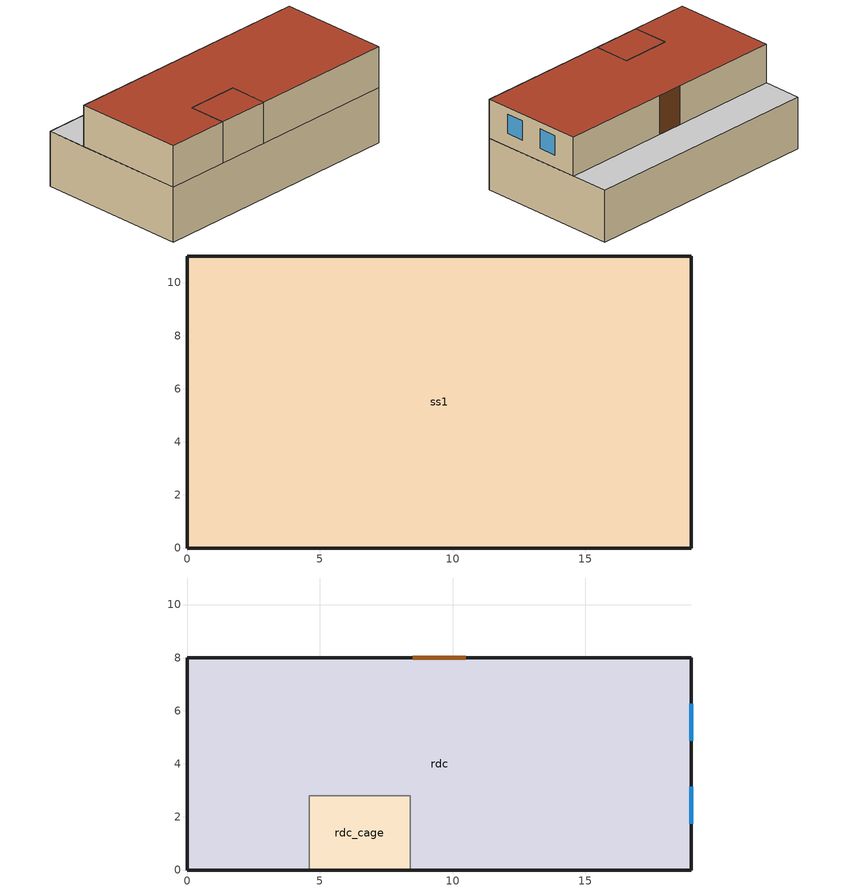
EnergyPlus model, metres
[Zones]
ss1
 floor ground (Generic Ground Slab): 19,11 19,0 0,0 0,11 z-4
 wall ground (townhouse_basement): 19,0 19,11 0,11 0,0 19,0 z-4:0
 ceiling ground (townhouse_basement): 0,11 0,8 19,8 19,11 z0
rdc
 floor to ss1 (townhouse_basement): 19,8 19,0 8.4,0 8.4,2.8 4.6,2.8 4.6,0 0,0 0,8 z0
 wall outside (Generic Exterior Wall): 8.4,0 19,0 19,8 0,8 0,0 4.6,0 z0:3
 wall to rdc_cage (Generic Interior Wall): 4.6,0 4.6,2.8 / 8.4,2.8 8.4,0 z0:3
 wall to rdc_cage (Generic Air Boundary): 4.6,2.8 8.4,2.8 z0:3
 window (Generic Double Pane): 19,4.87 19,6.27 / 19,1.73 19,3.13 z1:2.5
 door (Generic Exterior Door): 10.5,8 8.5,8 z0:3
 roof outside (Generic Roof): 0,8 0,0 4.6,0 4.6,2.8 8.4,2.8 8.4,0 19,0 19,8 z3
rdc_cage
 floor to ss1 (Generic Interior Floor): 8.4,2.8 8.4,0 4.6,0 4.6,2.8 z0
 wall outside (Generic Exterior Wall): 8.4,0 4.6,0 z0:3
 roof outside (Generic Roof): 4.6,2.8 4.6,0 8.4,0 8.4,2.8 z3
[Material] Thermal Absorptance=0.9
Name | Roughness | Thickness | Conductivity | Density | Specific Heat | Solar Absorptance | Visible Absorptance
Generic Ceiling Air Gap | Smooth | 0.1 | 0.556 | 1.28 | 1000 | 0.7 | 0.7
Generic 50mm Insulation | MediumRough | 0.05 | 0.03 | 43 | 1210 | 0.7 | 0.7
cut_stone | Rough | 0.6 | 1.5 | 2100 | 900 | 0.6 | 0.6
Generic Acoustic Tile | MediumSmooth | 0.02 | 0.06 | 368 | 590 | 0.2 | 0.2
Generic HW Concrete | MediumRough | 0.2 | 1.95 | 2240 | 900 | 0.8 | 0.8
Generic 25mm Insulation | MediumRough | 0.025 | 0.03 | 43 | 1210 | 0.7 | 0.7
Generic Wall Air Gap | Smooth | 0.1 | 0.667 | 1.28 | 1000 | 0.7 | 0.7
Generic LW Concrete | MediumRough | 0.1 | 0.53 | 1280 | 840 | 0.8 | 0.8
Generic Brick | MediumRough | 0.1 | 0.9 | 1920 | 790 | 0.65 | 0.65
Generic Painted Metal | Smooth | 0.0015 | 45 | 7690 | 410 | 0.5 | 0.5
Generic Roof Membrane | MediumRough | 0.01 | 0.16 | 1120 | 1460 | 0.65 | 0.65
Generic Gypsum Board | MediumSmooth | 0.0127 | 0.16 | 800 | 1090 | 0.5 | 0.5
[WindowMaterial:Glazing] Optical Data Type=SpectralAverage; Thickness=0.006; Infrared Transmittance at Normal Incidence=0; Front Side Infrared Hemispherical Emissivity=0.84; Conductivity=1; Dirt Correction Factor for Solar and Visible Transmittance=1; Solar Diffusing=No
Name | Solar Transmittance at Normal Incidence | Front Side Solar Reflectance at Normal Incidence | Back Side Solar Reflectance at Normal Incidence | Visible Transmittance at Normal Incidence | Front Side Visible Reflectance at Normal Incidence | Back Side Visible Reflectance at Normal Incidence | Back Side Infrared Hemispherical Emissivity
Generic Low-e Glass | 0.45 | 0.36 | 0.36 | 0.71 | 0.21 | 0.21 | 0.047
Generic Clear Glass | 0.77 | 0.07 | 0.07 | 0.88 | 0.08 | 0.08 | 0.84
[WindowMaterial:Gas]
Generic Window Air Gap: Gas Type=Air; Thickness=0.0127
[Construction]
townhouse_basement: cut_stone
Generic Interior Wall: Generic Gypsum Board, Generic Wall Air Gap, Generic Gypsum Board
Generic Interior Floor: Generic Acoustic Tile, Generic Ceiling Air Gap, Generic LW Concrete
Generic Roof: Generic Roof Membrane, Generic 50mm Insulation, Generic LW Concrete, Generic Ceiling Air Gap, Generic Acoustic Tile
Generic Exterior Door: Generic Painted Metal, Generic 25mm Insulation, Generic Painted Metal
Generic Exterior Wall: Generic Brick, Generic LW Concrete, Generic 50mm Insulation, Generic Wall Air Gap, Generic Gypsum Board
Generic Double Pane: Generic Low-e Glass, Generic Window Air Gap, Generic Clear Glass
Generic Ground Slab: Generic 50mm Insulation, Generic HW Concrete
[Construction:AirBoundary]
Generic Air Boundary: None
[Zone] Multiplier=1; Part of Total Floor Area=Yes
Name | Ceiling Height | Volume | Floor Area
ss1 | 4 | 836 | 209
rdc | 3 | 424.08 | 141.36
rdc_cage | 3 | 31.92 | 10.64
